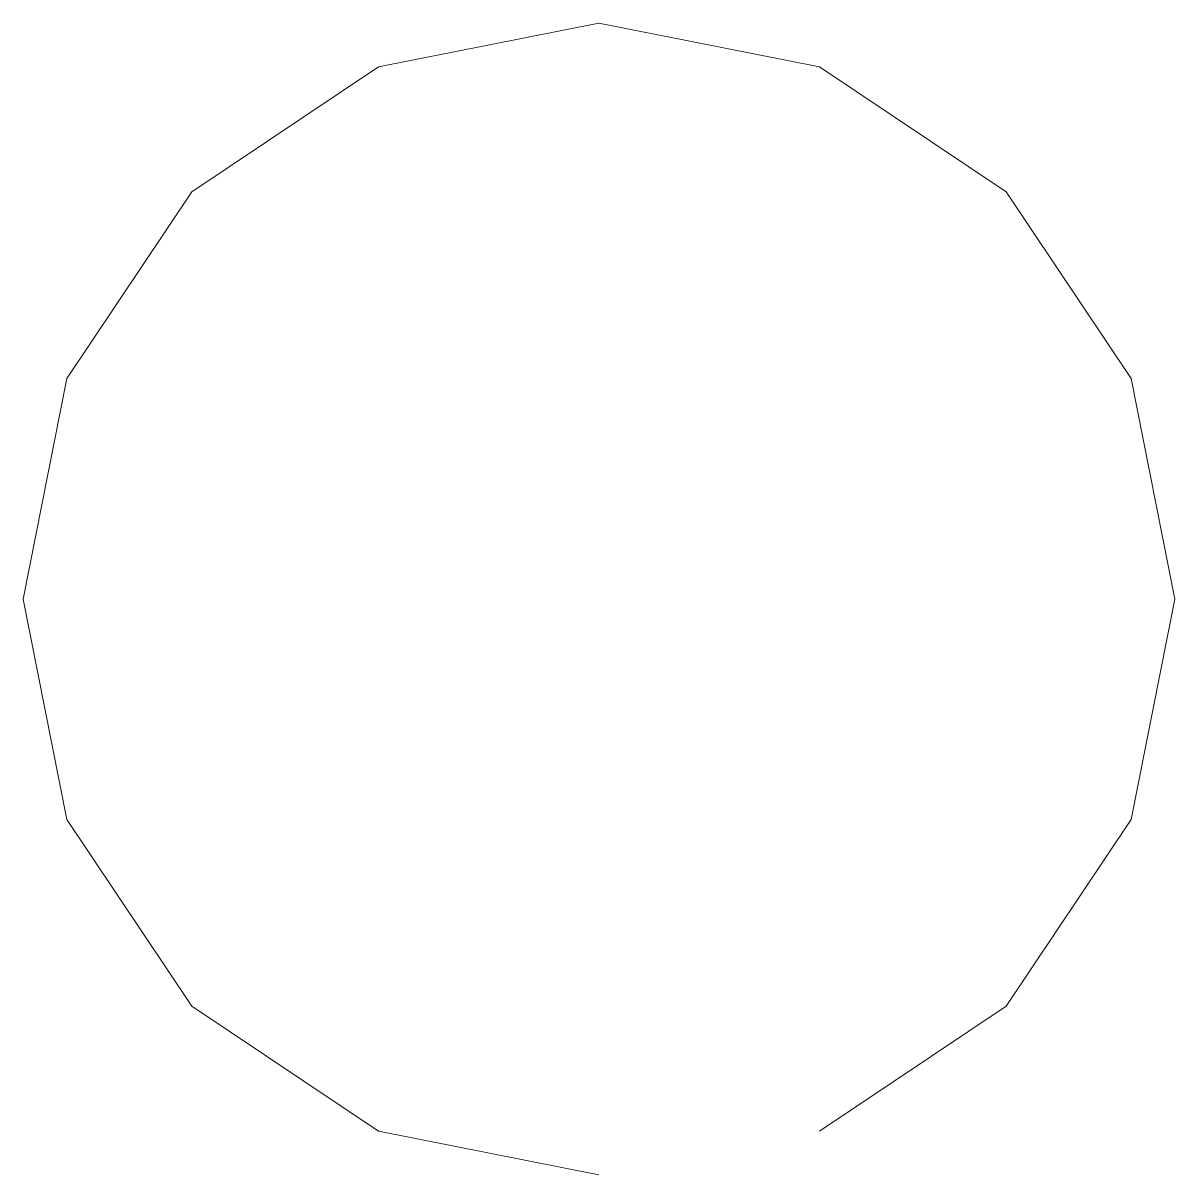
# Model space of a CAD drawing. Extents: x -2 to 4, y -1 to 5.
import ezdxf

# ---------------------------------------------------------------- set-up
doc = ezdxf.new("R2010")
doc.units = 0
doc.header["$MEASUREMENT"] = 0
doc.layers.get('0').update_dxf_attribs({"linetype": 'CONTINUOUS'})

msp = doc.modelspace()

# ---------------------------------------------------------------- meshes
at = {"lineweight": 0}
mesh = msp.add_polymesh((2, 16), dxfattribs=dict(at, n_close=True))
for k, corner in enumerate([(2.1481, -0.7716, 3), (3.1213, -0.1213, 3), (3.7716, 0.8519, 3), (4, 2, 3), (3.7716, 3.1481, 3), (3.1213, 4.1213, 3), (2.1481, 4.7716, 3), (1, 5, 3), (-0.1481, 4.7716, 3), (-1.1213, 4.1213, 3), (-1.7716, 3.1481, 3), (-2, 2, 3), (-1.7716, 0.8519, 3), (-1.1213, -0.1213, 3), (-0.1481, -0.7716, 3), (1, -1, 3), (2.1481, -0.7716, 5), (3.1213, -0.1213, 5), (3.7716, 0.8519, 5), (4, 2, 5), (3.7716, 3.1481, 5), (3.1213, 4.1213, 5), (2.1481, 4.7716, 5), (1, 5, 5), (-0.1481, 4.7716, 5), (-1.1213, 4.1213, 5), (-1.7716, 3.1481, 5), (-2, 2, 5), (-1.7716, 0.8519, 5), (-1.1213, -0.1213, 5), (-0.1481, -0.7716, 5), (1, -1, 5)]):
    mesh.set_mesh_vertex(divmod(k, 16), corner)

doc.saveas('drawing.dxf')
